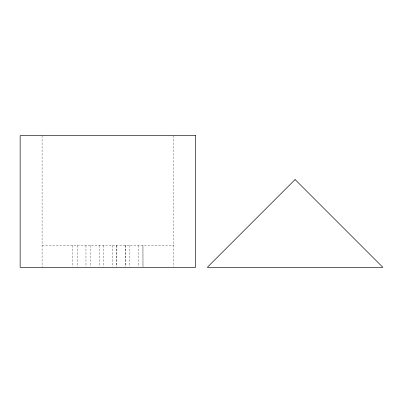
<?xml version="1.0" encoding="UTF-8"?>
<svg xmlns="http://www.w3.org/2000/svg" width="403" height="403" viewBox="0 0 403 403"><rect width="100%" height="100%" fill="white"/><g stroke="black" fill="none" stroke-linecap="round" stroke-linejoin="round"><path stroke-width="0.3" stroke-dasharray="2.02 1.51" d="M42.093 245.382L173.738 245.382M173.738 135.675L173.738 266.695M143.025 266.695L142.954 245.382L142.949 266.695M138.632 245.382L138.632 266.695M129.857 245.382L129.857 266.695M125.54 245.382L125.545 266.695M125.469 245.382L125.469 266.695M116.694 245.382L116.684 266.695M116.648 245.382L116.648 266.695M112.306 245.382L112.306 266.695M103.526 245.382L103.526 266.695M99.138 245.382L99.148 266.695M90.363 245.382L90.363 266.695M85.975 245.382L85.975 266.695M77.2 245.382L77.2 266.695M72.812 245.382L72.812 266.695M42.093 135.675L42.093 267.325"/><path stroke-width="0.6" d="M295.082 179.557L207.318 267.325L382.85 267.325L295.082 179.557M195.682 135.675L20.15 135.675L20.15 267.325L195.682 267.325L195.682 135.675"/></g></svg>
